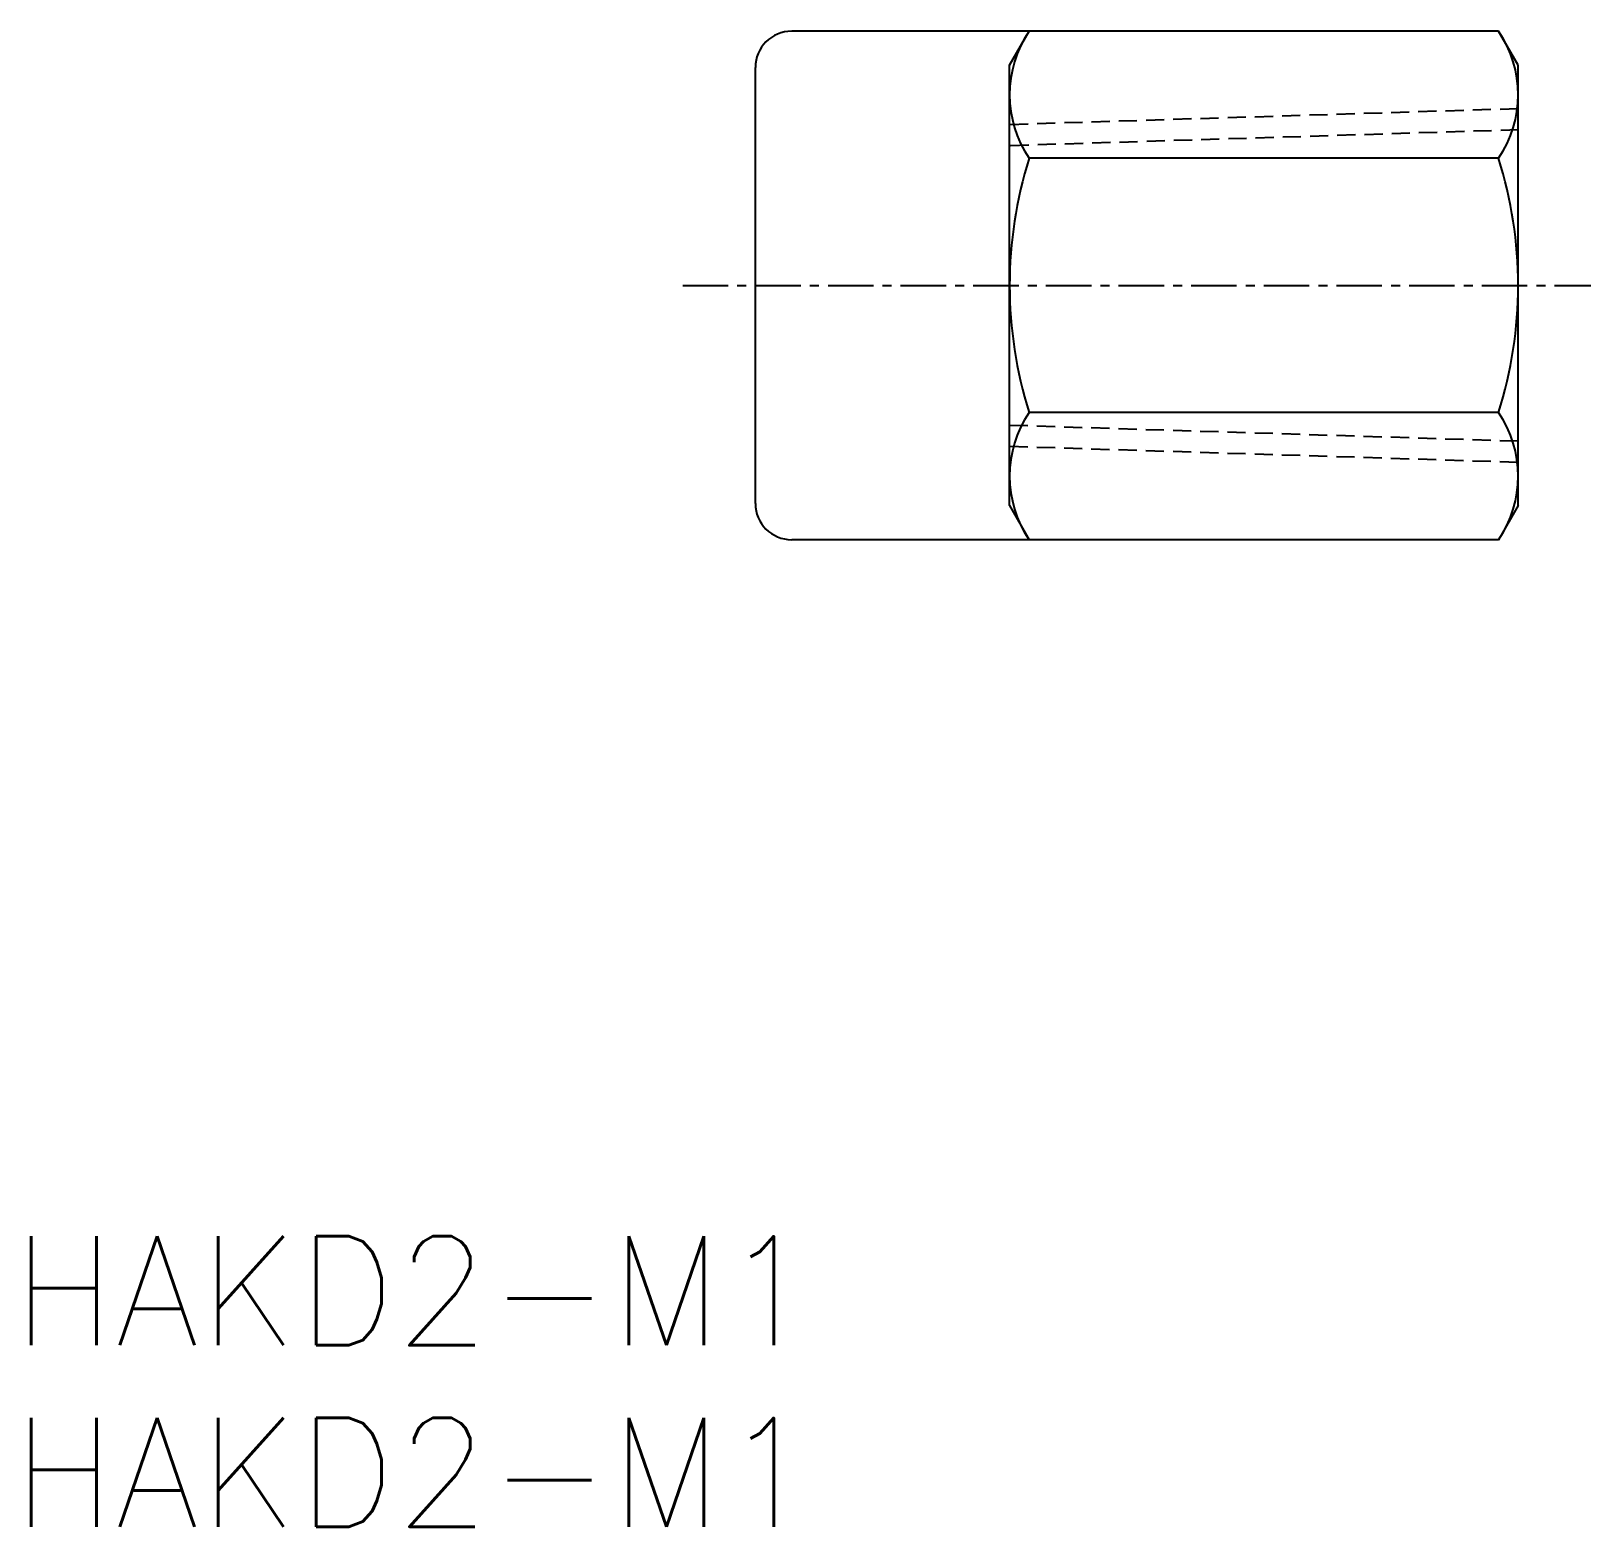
# Model space of a CAD drawing. Extents: x 0.5 to 43.4, y 0 to 41.2.
import ezdxf
from ezdxf.enums import TextEntityAlignment as Align

# ---------------------------------------------------------------- set-up
doc = ezdxf.new("R2010")
doc.units = 0
doc.linetypes.add('CENTER', pattern=[2, 1.25, -0.25, 0.25, -0.25])
doc.linetypes.add('DASHED', pattern=[0.75, 0.5, -0.25])
doc.layers.get('0').update_dxf_attribs({"linetype": 'CONTINUOUS'})
doc.layers.add('CENTER', color=1, linetype='CENTER')
doc.styles.get("Standard").update_dxf_attribs({"font": 'txt.shx', "bigfont": '@extfont2.shx'})

msp = doc.modelspace()

# ---------------------------------------------------------------- linework, layer by layer
at = {"color": 7, "linetype": 'CONTINUOUS'}
for p, q in [((40.908, 41.178), (21.45, 41.178)), ((27.45, 40.24), (27.991, 41.178)), ((41.45, 40.24), (40.908, 41.178)), ((20.45, 28.178), (20.45, 40.178)), ((27.45, 28.116), (27.45, 40.24)), ((41.45, 28.116), (41.45, 40.24)), ((40.908, 37.678), (27.991, 37.678)), ((40.908, 30.678), (27.991, 30.678)), ((27.45, 28.116), (27.991, 27.178)), ((41.45, 28.116), (40.908, 27.178)), ((40.908, 27.178), (21.45, 27.178))]:
    msp.add_line(p, q, dxfattribs=at)
at = {"color": 3, "linetype": 'DASHED'}
for p, q in [((41.45, 39.042), (27.45, 38.604)), ((41.468, 38.461), (27.45, 38.023)), ((27.45, 30.333), (41.468, 29.895)), ((27.45, 29.751), (41.45, 29.314))]:
    msp.add_line(p, q, dxfattribs=at)
at = {"color": 7, "linetype": 'CONTINUOUS'}
for centre, radius, start, end in [((21.45, 40.178), 1, 90, 180), ((30.548, 39.428), 3.099, 145.6157, 214.3843), ((38.351, 39.428), 3.099, 325.6157, 34.3843), ((39.032, 34.178), 11.583, 162.412, 197.588), ((29.867, 34.178), 11.583, 342.412, 17.588), ((30.548, 28.928), 3.099, 145.6157, 214.3843), ((38.351, 28.928), 3.099, 325.6157, 34.3843), ((21.45, 28.178), 1, 180, 270)]:
    msp.add_arc(centre, radius, start, end, dxfattribs=at)
at = {"layer": 'CENTER', "color": 1, "linetype": 'CENTER'}
msp.add_line((18.45, 34.178), (43.45, 34.178), dxfattribs=at)

# ---------------------------------------------------------------- texts
at = {"color": 7, "linetype": 'CONTINUOUS'}
for p in [(0, 6.5), (0, 1.5)]:
    msp.add_text('HAKD2-M1', height=3, dxfattribs=at).set_placement(p, align=Align.MIDDLE_LEFT)

doc.saveas('drawing.dxf')
